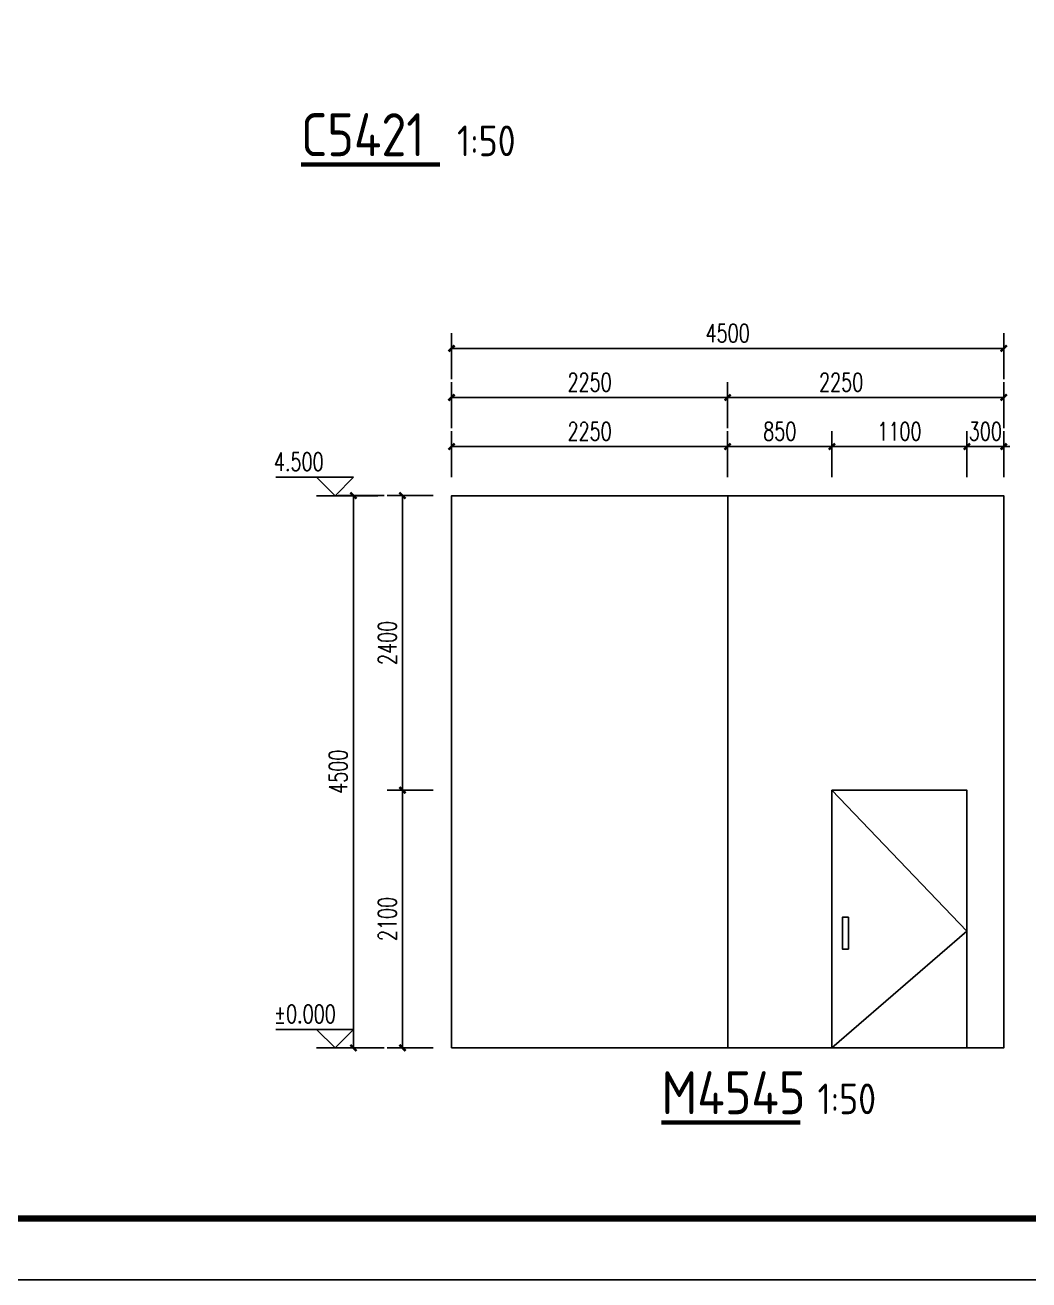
# Model space of a CAD drawing. Extents: x 39560 to 217760, y -140239 to 277665.
# Drawn here: x 186784 to 203146, y -140239 to -119789 of the extents above; entities that cross this region are included whole.
import ezdxf

# ---------------------------------------------------------------- set-up
doc = ezdxf.new("R2010")
doc.units = 0
doc.header["$LTSCALE"] = 1000
doc.header["$MEASUREMENT"] = 0
for name, color, linetype in [('DIM_ELEV', 3, 'Continuous'), ('DIM_SYMB', 3, 'Continuous'), ('PUB_DIM', 3, 'Continuous'), ('PUB_HATCH', 8, 'Continuous'), ('PUB_TEXT', 7, 'Continuous'), ('PUB_TITLE', 4, 'Continuous'), ('WINDOW', 4, 'Continuous')]:
    doc.layers.add(name, color=color, linetype=linetype)
doc.styles.add('_TCH_DIM', font='SIMPLEX', dxfattribs={"bigfont": 'GBCBIG'})
doc.styles.add('_TCH_DIM_T3', font='SIMPLEX', dxfattribs={"width": 0.705882, "bigfont": 'GBCBIG'})
doc.styles.get("Standard").update_dxf_attribs({"font": 'gbenor.shx', "bigfont": 'gbcbig.shx'})
doc.dimstyles.new('_TCH_ARCH&&50', dxfattribs={"dimtxt": 148.75, "dimasz": 50, "dimexe": 125, "dimexo": 150, "dimgap": 50, "dimtad": 1, "dimdec": 0, "dimzin": 0, "dimdsep": 46, "dimtxsty": '_TCH_DIM_T3', "dimblk": 'ARCHTICK', "dimcen": 0.09, "dimclrt": 7, "dimazin": 2, "dimtfac": 1, "dimtdec": 0, "dimtix": 1, "dimtmove": 2, "dimatfit": 3, "dimfxl": 1, "dimtolj": 1, "dimtzin": 0, "dimarcsym": 0})

# ---------------------------------------------------------------- blocks, each defined once
blk = doc.blocks.new('_ArchTick')
at = {"color": 0, "linetype": 'ByBlock', "const_width": 0.4}
blk.add_lwpolyline([(-0.5, -0.5), (0.5, 0.5)], dxfattribs=at)
blk = doc.blocks.new('*D93')
at = {"layer": 'Defpoints', "color": 0, "transparency": 16777216}
for p in [(1167558, 102636), (1165308, 102236), (1167558, 102236)]:
    blk.add_point(p, dxfattribs=at)
at = {"layer": 'PUB_DIM', "color": 0, "lineweight": -2, "transparency": 16777216}
for p, q in [((1165308, 102386), (1165308, 102761)), ((1167558, 102386), (1167558, 102761)), ((1165308, 102636), (1167558, 102636))]:
    blk.add_line(p, q, dxfattribs=at)
at = {"layer": 'PUB_DIM', "color": 0, "lineweight": -2, "transparency": 16777216, "xscale": 50, "yscale": 50, "zscale": 50, "rotation": 180}
blk.add_blockref('_ArchTick', (1165308, 102636), dxfattribs=at)
at = {"layer": 'PUB_DIM', "color": 0, "lineweight": -2, "transparency": 16777216, "xscale": 50, "yscale": 50, "zscale": 50}
blk.add_blockref('_ArchTick', (1167558, 102636), dxfattribs=at)
at = {"layer": 'PUB_DIM', "color": 7, "transparency": 16777216, "insert": (1166433, 102760), "char_height": 148.8, "attachment_point": 5, "style": '_TCH_DIM_T3'}
blk.add_mtext('\\A1;2250', dxfattribs=at)
blk = doc.blocks.new('*D94')
at = {"layer": 'Defpoints', "color": 0, "transparency": 16777216}
for p in [(1168408, 102636), (1167558, 102236), (1168408, 102236)]:
    blk.add_point(p, dxfattribs=at)
at = {"layer": 'PUB_DIM', "color": 0, "lineweight": -2, "transparency": 16777216}
for p, q in [((1167558, 102386), (1167558, 102761)), ((1168408, 102386), (1168408, 102761)), ((1167558, 102636), (1168408, 102636))]:
    blk.add_line(p, q, dxfattribs=at)
at = {"layer": 'PUB_DIM', "color": 0, "lineweight": -2, "transparency": 16777216, "xscale": 50, "yscale": 50, "zscale": 50, "rotation": 180}
blk.add_blockref('_ArchTick', (1167558, 102636), dxfattribs=at)
at = {"layer": 'PUB_DIM', "color": 0, "lineweight": -2, "transparency": 16777216, "xscale": 50, "yscale": 50, "zscale": 50}
blk.add_blockref('_ArchTick', (1168408, 102636), dxfattribs=at)
at = {"layer": 'PUB_DIM', "color": 7, "transparency": 16777216, "insert": (1167983, 102760), "char_height": 148.8, "attachment_point": 5, "style": '_TCH_DIM_T3'}
blk.add_mtext('\\A1;850', dxfattribs=at)
blk = doc.blocks.new('*D95')
at = {"layer": 'Defpoints', "color": 0, "transparency": 16777216}
for p in [(1169508, 102636), (1168408, 102236), (1169508, 102236)]:
    blk.add_point(p, dxfattribs=at)
at = {"layer": 'PUB_DIM', "color": 0, "lineweight": -2, "transparency": 16777216}
for p, q in [((1168408, 102386), (1168408, 102761)), ((1169508, 102386), (1169508, 102761)), ((1168408, 102636), (1169508, 102636))]:
    blk.add_line(p, q, dxfattribs=at)
at = {"layer": 'PUB_DIM', "color": 0, "lineweight": -2, "transparency": 16777216, "xscale": 50, "yscale": 50, "zscale": 50, "rotation": 180}
blk.add_blockref('_ArchTick', (1168408, 102636), dxfattribs=at)
at = {"layer": 'PUB_DIM', "color": 0, "lineweight": -2, "transparency": 16777216, "xscale": 50, "yscale": 50, "zscale": 50}
blk.add_blockref('_ArchTick', (1169508, 102636), dxfattribs=at)
at = {"layer": 'PUB_DIM', "color": 7, "transparency": 16777216, "insert": (1168958, 102760), "char_height": 148.8, "attachment_point": 5, "style": '_TCH_DIM_T3'}
blk.add_mtext('\\A1;1100', dxfattribs=at)
blk = doc.blocks.new('*D96')
at = {"layer": 'Defpoints', "color": 0, "transparency": 16777216}
for p in [(1169808, 102636), (1169508, 102236), (1169808, 102236)]:
    blk.add_point(p, dxfattribs=at)
at = {"layer": 'PUB_DIM', "color": 0, "lineweight": -2, "transparency": 16777216}
for p, q in [((1169508, 102386), (1169508, 102761)), ((1169808, 102386), (1169808, 102761)), ((1169508, 102636), (1169458, 102636)), ((1169508, 102636), (1169808, 102636)), ((1169808, 102636), (1169858, 102636))]:
    blk.add_line(p, q, dxfattribs=at)
at = {"layer": 'PUB_DIM', "color": 0, "lineweight": -2, "transparency": 16777216, "xscale": 50, "yscale": 50, "zscale": 50}
blk.add_blockref('_ArchTick', (1169508, 102636), dxfattribs=at)
at = {"layer": 'PUB_DIM', "color": 0, "lineweight": -2, "transparency": 16777216, "xscale": 50, "yscale": 50, "zscale": 50, "rotation": 180}
blk.add_blockref('_ArchTick', (1169808, 102636), dxfattribs=at)
at = {"layer": 'PUB_DIM', "color": 7, "transparency": 16777216, "insert": (1169658, 102760), "char_height": 148.8, "attachment_point": 5, "style": '_TCH_DIM_T3'}
blk.add_mtext('\\A1;300', dxfattribs=at)
blk = doc.blocks.new('*D97')
at = {"layer": 'Defpoints', "color": 0, "transparency": 16777216}
for p in [(1167558, 103036), (1165308, 102636), (1167558, 102636)]:
    blk.add_point(p, dxfattribs=at)
at = {"layer": 'PUB_DIM', "color": 0, "lineweight": -2, "transparency": 16777216}
for p, q in [((1165308, 102786), (1165308, 103161)), ((1167558, 102786), (1167558, 103161)), ((1165308, 103036), (1167558, 103036))]:
    blk.add_line(p, q, dxfattribs=at)
at = {"layer": 'PUB_DIM', "color": 0, "lineweight": -2, "transparency": 16777216, "xscale": 50, "yscale": 50, "zscale": 50, "rotation": 180}
blk.add_blockref('_ArchTick', (1165308, 103036), dxfattribs=at)
at = {"layer": 'PUB_DIM', "color": 0, "lineweight": -2, "transparency": 16777216, "xscale": 50, "yscale": 50, "zscale": 50}
blk.add_blockref('_ArchTick', (1167558, 103036), dxfattribs=at)
at = {"layer": 'PUB_DIM', "color": 7, "transparency": 16777216, "insert": (1166433, 103160), "char_height": 148.8, "attachment_point": 5, "style": '_TCH_DIM_T3'}
blk.add_mtext('\\A1;2250', dxfattribs=at)
blk = doc.blocks.new('*D98')
at = {"layer": 'Defpoints', "color": 0, "transparency": 16777216}
for p in [(1169808, 103036), (1167558, 102636), (1169808, 102636)]:
    blk.add_point(p, dxfattribs=at)
at = {"layer": 'PUB_DIM', "color": 0, "lineweight": -2, "transparency": 16777216}
for p, q in [((1167558, 102786), (1167558, 103161)), ((1169808, 102786), (1169808, 103161)), ((1167558, 103036), (1169808, 103036))]:
    blk.add_line(p, q, dxfattribs=at)
at = {"layer": 'PUB_DIM', "color": 0, "lineweight": -2, "transparency": 16777216, "xscale": 50, "yscale": 50, "zscale": 50, "rotation": 180}
blk.add_blockref('_ArchTick', (1167558, 103036), dxfattribs=at)
at = {"layer": 'PUB_DIM', "color": 0, "lineweight": -2, "transparency": 16777216, "xscale": 50, "yscale": 50, "zscale": 50}
blk.add_blockref('_ArchTick', (1169808, 103036), dxfattribs=at)
at = {"layer": 'PUB_DIM', "color": 7, "transparency": 16777216, "insert": (1168483, 103160), "char_height": 148.8, "attachment_point": 5, "style": '_TCH_DIM_T3'}
blk.add_mtext('\\A1;2250', dxfattribs=at)
blk = doc.blocks.new('*D99')
at = {"layer": 'Defpoints', "color": 0, "transparency": 16777216}
for p in [(1164908, 102236), (1165308, 102236), (1165308, 99836)]:
    blk.add_point(p, dxfattribs=at)
at = {"layer": 'PUB_DIM', "color": 0, "lineweight": -2, "transparency": 16777216}
for p, q in [((1165158, 102236), (1164783, 102236)), ((1164908, 99836), (1164908, 102236)), ((1165158, 99836), (1164783, 99836))]:
    blk.add_line(p, q, dxfattribs=at)
at = {"layer": 'PUB_DIM', "color": 0, "lineweight": -2, "transparency": 16777216, "xscale": 50, "yscale": 50, "zscale": 50}
for p, rotation in [((1164908, 102236), 90), ((1164908, 99836), 270)]:
    blk.add_blockref('_ArchTick', p, dxfattribs=dict(at, rotation=rotation))
at = {"layer": 'PUB_DIM', "color": 7, "transparency": 16777216, "insert": (1164784, 101036), "char_height": 148.8, "attachment_point": 5, "rotation": 90, "style": '_TCH_DIM_T3'}
blk.add_mtext('\\A1;2400', dxfattribs=at)
blk = doc.blocks.new('*D100')
at = {"layer": 'Defpoints', "color": 0, "transparency": 16777216}
for p in [(1164908, 99836), (1165308, 99836), (1165308, 97736)]:
    blk.add_point(p, dxfattribs=at)
at = {"layer": 'PUB_DIM', "color": 0, "lineweight": -2, "transparency": 16777216}
for p, q in [((1165158, 99836), (1164783, 99836)), ((1164908, 97736), (1164908, 99836)), ((1165158, 97736), (1164783, 97736))]:
    blk.add_line(p, q, dxfattribs=at)
at = {"layer": 'PUB_DIM', "color": 0, "lineweight": -2, "transparency": 16777216, "xscale": 50, "yscale": 50, "zscale": 50}
for p, rotation in [((1164908, 99836), 90), ((1164908, 97736), 270)]:
    blk.add_blockref('_ArchTick', p, dxfattribs=dict(at, rotation=rotation))
at = {"layer": 'PUB_DIM', "color": 7, "transparency": 16777216, "insert": (1164784, 98786), "char_height": 148.8, "attachment_point": 5, "rotation": 90, "style": '_TCH_DIM_T3'}
blk.add_mtext('\\A1;2100', dxfattribs=at)
blk = doc.blocks.new('*D101')
at = {"layer": 'Defpoints', "color": 0, "transparency": 16777216}
for p in [(1164508, 102236), (1164908, 102236), (1164908, 97736)]:
    blk.add_point(p, dxfattribs=at)
at = {"layer": 'PUB_DIM', "color": 0, "lineweight": -2, "transparency": 16777216}
for p, q in [((1164758, 102236), (1164383, 102236)), ((1164508, 97736), (1164508, 102236)), ((1164758, 97736), (1164383, 97736))]:
    blk.add_line(p, q, dxfattribs=at)
at = {"layer": 'PUB_DIM', "color": 0, "lineweight": -2, "transparency": 16777216, "xscale": 50, "yscale": 50, "zscale": 50}
for p, rotation in [((1164508, 102236), 90), ((1164508, 97736), 270)]:
    blk.add_blockref('_ArchTick', p, dxfattribs=dict(at, rotation=rotation))
at = {"layer": 'PUB_DIM', "color": 7, "transparency": 16777216, "insert": (1164384, 99986), "char_height": 148.8, "attachment_point": 5, "rotation": 90, "style": '_TCH_DIM_T3'}
blk.add_mtext('\\A1;4500', dxfattribs=at)
blk = doc.blocks.new('*D102')
at = {"layer": 'Defpoints', "color": 0, "transparency": 16777216}
for p in [(1169808, 103436), (1165308, 103036), (1169808, 103036)]:
    blk.add_point(p, dxfattribs=at)
at = {"layer": 'PUB_DIM', "color": 0, "lineweight": -2, "transparency": 16777216}
for p, q in [((1165308, 103186), (1165308, 103561)), ((1169808, 103186), (1169808, 103561)), ((1165308, 103436), (1169808, 103436))]:
    blk.add_line(p, q, dxfattribs=at)
at = {"layer": 'PUB_DIM', "color": 0, "lineweight": -2, "transparency": 16777216, "xscale": 50, "yscale": 50, "zscale": 50, "rotation": 180}
blk.add_blockref('_ArchTick', (1165308, 103436), dxfattribs=at)
at = {"layer": 'PUB_DIM', "color": 0, "lineweight": -2, "transparency": 16777216, "xscale": 50, "yscale": 50, "zscale": 50}
blk.add_blockref('_ArchTick', (1169808, 103436), dxfattribs=at)
at = {"layer": 'PUB_DIM', "color": 7, "transparency": 16777216, "insert": (1167558, 103560), "char_height": 148.8, "attachment_point": 5, "style": '_TCH_DIM_T3'}
blk.add_mtext('\\A1;4500', dxfattribs=at)
blk = doc.blocks.new('M4545')
at = {"layer": 'DIM_ELEV'}
for p, q in [((1164508.3, 102385.7), (1163875.3, 102385.7)), ((1164358.3, 102235.7), (1164208.3, 102385.7)), ((1164358.3, 102235.7), (1164508.3, 102385.7)), ((1164708.3, 102235.7), (1164208.3, 102235.7)), ((1164508.3, 97885.7), (1163875.3, 97885.7)), ((1164358.3, 97735.7), (1164208.3, 97885.7)), ((1164358.3, 97735.7), (1164508.3, 97885.7)), ((1164708.3, 97735.7), (1164208.3, 97735.7))]:
    blk.add_line(p, q, dxfattribs=at)
at = {"layer": 'DIM_SYMB', "const_width": 35}
blk.add_lwpolyline([(1167018.9, 97128.2), (1168150.9, 97128.2)], dxfattribs=at)
at = {"layer": 'PUB_HATCH'}
blk.add_lwpolyline([(1168542.5, 98800.8), (1168493.6, 98800.8), (1168493.6, 98540.5), (1168542.5, 98540.5)], close=True, dxfattribs=at)
at = {"layer": 'WINDOW'}
blk.add_line((1167558.3, 102235.7), (1167558.3, 97735.7), dxfattribs=at)
for points in [[(1165308.3, 97735.7), (1169808.3, 97735.7), (1169808.3, 102235.7), (1165308.3, 102235.7)], [(1168408.3, 97735.7), (1169508.3, 97735.7), (1169508.3, 99835.7), (1168408.3, 99835.7)]]:
    blk.add_lwpolyline(points, close=True, dxfattribs=at)
blk.add_lwpolyline([(1168408.3, 99835.7), (1169508.3, 98685.7), (1168408.3, 97735.7)], dxfattribs=at)
at = {"layer": 'PUB_TEXT', "style": '_TCH_DIM', "width": 0.705882}
for s, p in [('4.500', (1163860.3, 102438.2)), ('%%P0.000', (1163860.3, 97938.2))]:
    blk.add_text(s, height=148.75, dxfattribs=at).set_placement(p)
at = {"layer": 'PUB_TEXT'}
for s, height, p in [('M4545', 350, (1167018.9, 97195.7)), ('1:50', 250, (1168290.9, 97195.7))]:
    blk.add_text(s, height=height, dxfattribs=at).set_placement(p)
at = {"layer": 'PUB_DIM'}
for p1, p2, picture, middle in [((1165308.3, 103035.7), (1169808.3, 103035.7), '*D102', (1167558.3, 103560.1)), ((1165308.3, 102635.7), (1167558.3, 102635.7), '*D97', (1166433.3, 103160.1)), ((1165308.3, 102235.7), (1167558.3, 102235.7), '*D93', (1166433.3, 102760.1)), ((1167558.3, 102235.7), (1168408.3, 102235.7), '*D94', (1167983.3, 102760.1)), ((1168408.3, 102235.7), (1169508.3, 102235.7), '*D95', (1168958.3, 102760.1)), ((1169508.3, 102235.7), (1169808.3, 102235.7), '*D96', (1169658.3, 102760.1)), ((1164908.3, 97735.7), (1164908.3, 102235.7), '*D101', (1164384, 99985.7)), ((1165308.3, 99835.7), (1165308.3, 102235.7), '*D99', (1164784, 101035.7)), ((1165308.3, 97735.7), (1165308.3, 99835.7), '*D100', (1164784, 98785.7))]:
    dim = blk.add_aligned_dim(p1=p1, p2=p2, distance=400, dimstyle='_TCH_ARCH&&50', dxfattribs=at)
    dim.commit()
    dim.dimension.update_dxf_attribs({"geometry": picture, "text_midpoint": middle})
dim = blk.add_linear_dim(base=(1169808.3, 103035.7), p1=(1167558.3, 102635.7), p2=(1169808.3, 102635.7), angle=0, dimstyle='_TCH_ARCH&&50', dxfattribs=at)
dim.commit()
dim.dimension.update_dxf_attribs({"geometry": '*D98', "text_midpoint": (1168483.3, 103160.1), "dimtype": 161})

msp = doc.modelspace()

# ---------------------------------------------------------------- linework, layer by layer
at = {"layer": 'DIM_SYMB', "const_width": 70}
msp.add_lwpolyline([(191281.039, -122060.437), (193545.201, -122060.437)], dxfattribs=at)
at = {"layer": 'PUB_TITLE'}
msp.add_lwpolyline([(158359.763, -140239.081), (217759.763, -140239.081), (217759.763, -98239.081), (158359.763, -98239.081)], close=True, dxfattribs=at)
at = {"layer": 'PUB_TITLE', "const_width": 100}
msp.add_lwpolyline([(159359.763, -139239.081), (216759.763, -139239.081), (216759.763, -99239.081), (159359.763, -99239.081)], close=True, dxfattribs=at)

# ---------------------------------------------------------------- block references
at = {"layer": 'PUB_HATCH', "xscale": 2, "yscale": 2, "zscale": 2}
msp.add_blockref('M4545', (-2136880.584, -331929.67), dxfattribs=at)

# ---------------------------------------------------------------- texts
at = {"layer": 'PUB_TEXT'}
for s, height, p in [('C5421', 700, (191281.039, -121925.442)), ('1:50', 500, (193825.201, -121925.442))]:
    msp.add_text(s, height=height, dxfattribs=at).set_placement(p)

doc.saveas('drawing.dxf')
